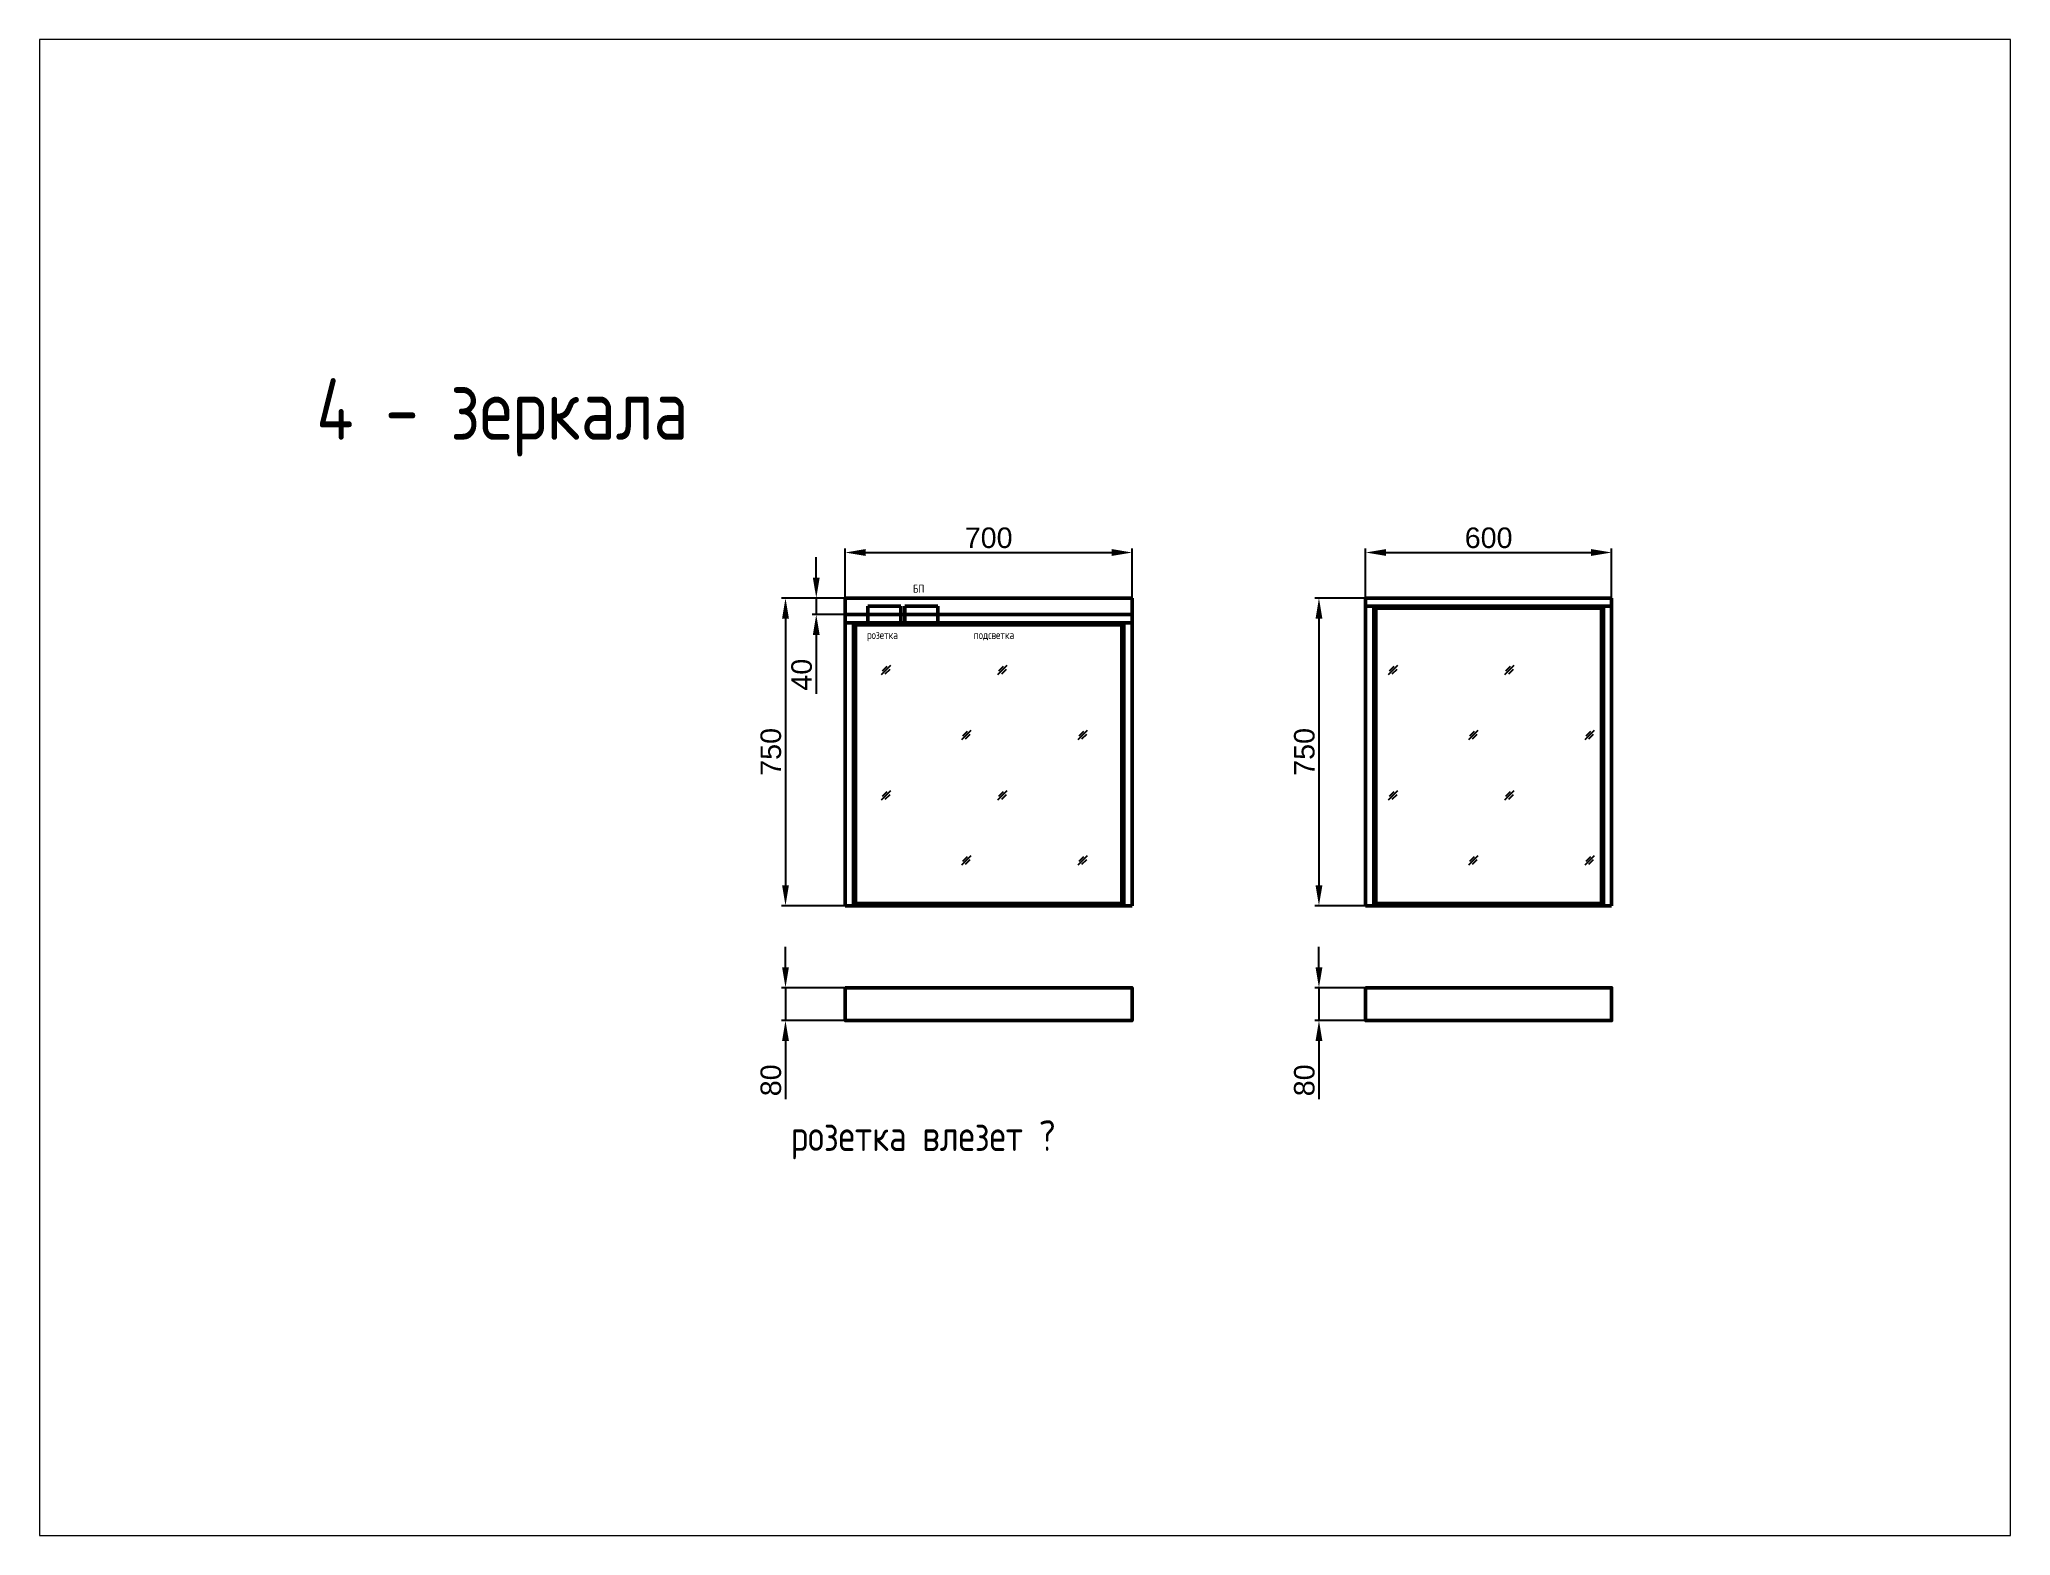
# Paper-space layout 'Layout1 (4)' of a CAD drawing. Header units: millimetres. Extents: x 26 to 231, y 20 to 176.
# The model-space entities are those that its viewports show. They can reach past a viewport. Long polylines and large blocks are cut down to what shows.
import ezdxf

# ---------------------------------------------------------------- set-up
doc = ezdxf.new("R2010")
doc.units = ezdxf.units.MM
doc.linetypes.add('ACAD_ISO02W100', pattern=[15, 12, -3])
doc.styles.add('awcad.labels', font='eskd.shx')
doc.styles.get("Standard").update_dxf_attribs({"font": 'arial.ttf'})
doc.dimstyles.new('ISO-25', dxfattribs={"dimtxt": 2.5, "dimasz": 2.5, "dimexe": 1.25, "dimexo": 0.625, "dimtad": 1, "dimtxsty": 'Standard', "dimcen": 2.5, "dimadec": 0, "dimazin": 0, "dimtfac": 1, "dimtmove": 0, "dimatfit": 3, "dimfxl": 1, "dimarcsym": 0})

# ---------------------------------------------------------------- blocks, each defined once
blk = doc.blocks.new('*D211')
at = {"color": 0, "lineweight": -2, "transparency": 16777216}
for p, q in [((2941.7, -7867.4), (2786.1, -7867.4)), ((2796.1, -7917.4), (2796.1, -8567.4)), ((2941.7, -8617.4), (2786.1, -8617.4))]:
    blk.add_line(p, q, dxfattribs=at)
at = {"color": 0, "transparency": 16777216}
for points in [[(2787.8, -7917.4), (2804.5, -7917.4), (2796.1, -7867.4)], [(2787.8, -8567.4), (2804.5, -8567.4), (2796.1, -8617.4)]]:
    blk.add_solid(points, dxfattribs=at)
at = {"layer": 'Defpoints', "color": 0, "transparency": 16777216}
for p in [(2941.7, -7867.4), (2796.1, -8617.4), (2941.7, -8617.4)]:
    blk.add_point(p, dxfattribs=at)
at = {"color": 0, "transparency": 16777216, "insert": (2760.6, -8242.4), "char_height": 50, "attachment_point": 5, "rotation": 90}
blk.add_mtext('750', dxfattribs=at)
blk = doc.blocks.new('*D212')
at = {"color": 0, "lineweight": -2, "transparency": 16777216}
for p, q in [((2871.2, -7817.4), (2871.2, -7767.4)), ((2941.7, -7867.4), (2861.2, -7867.4)), ((2871.2, -7867.4), (2871.2, -7907.4)), ((2941.7, -7907.4), (2861.2, -7907.4)), ((2871.2, -7957.4), (2871.2, -8100.9))]:
    blk.add_line(p, q, dxfattribs=at)
at = {"color": 0, "transparency": 16777216}
for points in [[(2862.8, -7817.4), (2879.5, -7817.4), (2871.2, -7867.4)], [(2862.8, -7957.4), (2879.5, -7957.4), (2871.2, -7907.4)]]:
    blk.add_solid(points, dxfattribs=at)
at = {"layer": 'Defpoints', "color": 0, "transparency": 16777216}
for p in [(2941.7, -7867.4), (2871.2, -7907.4), (2941.7, -7907.4)]:
    blk.add_point(p, dxfattribs=at)
at = {"color": 0, "transparency": 16777216, "insert": (2835.7, -8054.2), "char_height": 50, "attachment_point": 5, "rotation": 90}
blk.add_mtext('40', dxfattribs=at)
blk = doc.blocks.new('*D213')
at = {"color": 0, "lineweight": -2, "transparency": 16777216}
for p, q in [((2941.7, -7867.4), (2941.7, -7746.3)), ((2991.7, -7756.3), (3591.7, -7756.3)), ((3641.7, -7867.4), (3641.7, -7746.3))]:
    blk.add_line(p, q, dxfattribs=at)
at = {"color": 0, "transparency": 16777216}
for points in [[(2991.7, -7747.9), (2991.7, -7764.6), (2941.7, -7756.3)], [(3591.7, -7747.9), (3591.7, -7764.6), (3641.7, -7756.3)]]:
    blk.add_solid(points, dxfattribs=at)
at = {"layer": 'Defpoints', "color": 0, "transparency": 16777216}
for p in [(3641.7, -7756.3), (2941.7, -7867.4), (3641.7, -7867.4)]:
    blk.add_point(p, dxfattribs=at)
at = {"color": 0, "transparency": 16777216, "insert": (3291.7, -7720.7), "char_height": 50, "attachment_point": 5}
blk.add_mtext('700', dxfattribs=at)
blk = doc.blocks.new('*D214')
at = {"color": 0, "lineweight": -2, "transparency": 16777216}
for p, q in [((2796.1, -8767.4), (2796.1, -8717.4)), ((2941.7, -8817.4), (2786.1, -8817.4)), ((2796.1, -8817.4), (2796.1, -8897.4)), ((2941.7, -8897.4), (2786.1, -8897.4)), ((2796.1, -8947.4), (2796.1, -9089))]:
    blk.add_line(p, q, dxfattribs=at)
at = {"color": 0, "transparency": 16777216}
for points in [[(2787.8, -8767.4), (2804.5, -8767.4), (2796.1, -8817.4)], [(2787.8, -8947.4), (2804.5, -8947.4), (2796.1, -8897.4)]]:
    blk.add_solid(points, dxfattribs=at)
at = {"layer": 'Defpoints', "color": 0, "transparency": 16777216}
for p in [(2941.7, -8817.4), (2796.1, -8897.4), (2941.7, -8897.4)]:
    blk.add_point(p, dxfattribs=at)
at = {"color": 0, "transparency": 16777216, "insert": (2760.6, -9043.2), "char_height": 50, "attachment_point": 5, "rotation": 90}
blk.add_mtext('80', dxfattribs=at)
blk = doc.blocks.new('*D215')
at = {"color": 0, "lineweight": -2, "transparency": 16777216}
for p, q in [((4211.2, -7867.4), (4211.2, -7746.3)), ((4261.2, -7756.3), (4761.2, -7756.3)), ((4811.2, -7867.4), (4811.2, -7746.3))]:
    blk.add_line(p, q, dxfattribs=at)
at = {"color": 0, "transparency": 16777216}
for points in [[(4261.2, -7747.9), (4261.2, -7764.6), (4211.2, -7756.3)], [(4761.2, -7747.9), (4761.2, -7764.6), (4811.2, -7756.3)]]:
    blk.add_solid(points, dxfattribs=at)
at = {"layer": 'Defpoints', "color": 0, "transparency": 16777216}
for p in [(4811.2, -7756.3), (4211.2, -7867.4), (4811.2, -7867.4)]:
    blk.add_point(p, dxfattribs=at)
at = {"color": 0, "transparency": 16777216, "insert": (4511.2, -7720.7), "char_height": 50, "attachment_point": 5}
blk.add_mtext('600', dxfattribs=at)
blk = doc.blocks.new('*D216')
at = {"color": 0, "lineweight": -2, "transparency": 16777216}
for p, q in [((4211.2, -7867.4), (4087.3, -7867.4)), ((4097.3, -7917.4), (4097.3, -8567.4)), ((4211.2, -8617.4), (4087.3, -8617.4))]:
    blk.add_line(p, q, dxfattribs=at)
at = {"color": 0, "transparency": 16777216}
for points in [[(4089, -7917.4), (4105.7, -7917.4), (4097.3, -7867.4)], [(4089, -8567.4), (4105.7, -8567.4), (4097.3, -8617.4)]]:
    blk.add_solid(points, dxfattribs=at)
at = {"layer": 'Defpoints', "color": 0, "transparency": 16777216}
for p in [(4211.2, -7867.4), (4097.3, -8617.4), (4211.2, -8617.4)]:
    blk.add_point(p, dxfattribs=at)
at = {"color": 0, "transparency": 16777216, "insert": (4061.8, -8242.4), "char_height": 50, "attachment_point": 5, "rotation": 90}
blk.add_mtext('750', dxfattribs=at)
blk = doc.blocks.new('*D217')
at = {"color": 0, "lineweight": -2, "transparency": 16777216}
for p, q in [((4097.3, -8767.4), (4097.3, -8717.4)), ((4211.2, -8817.4), (4087.3, -8817.4)), ((4097.3, -8817.4), (4097.3, -8897.4)), ((4211.2, -8897.4), (4087.3, -8897.4)), ((4097.3, -8947.4), (4097.3, -9089))]:
    blk.add_line(p, q, dxfattribs=at)
at = {"color": 0, "transparency": 16777216}
for points in [[(4089, -8767.4), (4105.7, -8767.4), (4097.3, -8817.4)], [(4089, -8947.4), (4105.7, -8947.4), (4097.3, -8897.4)]]:
    blk.add_solid(points, dxfattribs=at)
at = {"layer": 'Defpoints', "color": 0, "transparency": 16777216}
for p in [(4211.2, -8817.4), (4097.3, -8897.4), (4211.2, -8897.4)]:
    blk.add_point(p, dxfattribs=at)
at = {"color": 0, "transparency": 16777216, "insert": (4061.8, -9043.2), "char_height": 50, "attachment_point": 5, "rotation": 90}
blk.add_mtext('80', dxfattribs=at)

msp = doc.modelspace()

# ---------------------------------------------------------------- linework, layer by layer
at = {"lineweight": 50}
for p, q in [((2941.7, -8617.4), (2941.7, -7867.4)), ((2941.7, -7867.4), (3641.7, -7867.4)), ((3641.7, -7867.4), (3641.7, -8617.4)), ((4211.2, -7867.4), (4811.2, -7867.4)), ((4211.2, -8617.4), (4211.2, -7867.4)), ((4811.2, -7867.4), (4811.2, -8617.4)), ((2941.7, -7907.4), (3641.7, -7907.4)), ((2941.7, -7927.4), (3641.7, -7927.4)), ((2961.7, -8617.4), (2961.7, -7927.4)), ((3621.7, -7927.4), (3621.7, -8617.4)), ((4211.2, -7887.4), (4811.2, -7887.4)), ((4231.2, -8617.4), (4231.2, -7887.4)), ((4791.2, -7887.4), (4791.2, -8617.4)), ((3641.7, -8617.4), (2941.7, -8617.4)), ((4811.2, -8617.4), (4211.2, -8617.4))]:
    msp.add_line(p, q, dxfattribs=at)
for p, q in [((3030.4, -8054), (3053.3, -8031.1)), ((3032.6, -8044.7), (3044, -8033.3)), ((3039.6, -8051.8), (3051.1, -8040.4)), ((3314.4, -8054), (3337.2, -8031.1)), ((3316.6, -8044.7), (3328, -8033.3)), ((3323.6, -8051.8), (3335.1, -8040.4)), ((4267, -8054), (4289.8, -8031.1)), ((4269.1, -8044.7), (4280.6, -8033.3)), ((4276.2, -8051.8), (4287.7, -8040.4)), ((4550.9, -8054), (4573.8, -8031.1)), ((4553.1, -8044.7), (4564.6, -8033.3)), ((4560.2, -8051.8), (4571.6, -8040.4)), ((3226.1, -8212.5), (3249, -8189.7)), ((3228.3, -8203.3), (3239.7, -8191.8)), ((3235.4, -8210.4), (3246.8, -8198.9)), ((3510.1, -8212.5), (3533, -8189.7)), ((3512.3, -8203.3), (3523.7, -8191.8)), ((3519.3, -8210.4), (3530.8, -8198.9)), ((4462.7, -8212.5), (4485.6, -8189.7)), ((4464.9, -8203.3), (4476.3, -8191.8)), ((4471.9, -8210.4), (4483.4, -8198.9)), ((4746.7, -8212.5), (4769.5, -8189.7)), ((4748.8, -8203.3), (4760.3, -8191.8)), ((4755.9, -8210.4), (4767.3, -8198.9)), ((3030.4, -8359.6), (3053.3, -8336.7)), ((3032.6, -8350.3), (3044, -8338.9)), ((3039.6, -8357.4), (3051.1, -8346)), ((3314.4, -8359.6), (3337.2, -8336.7)), ((3316.6, -8350.3), (3328, -8338.9)), ((3323.6, -8357.4), (3335.1, -8346)), ((4267, -8359.6), (4289.8, -8336.7)), ((4269.1, -8350.3), (4280.6, -8338.9)), ((4276.2, -8357.4), (4287.7, -8346)), ((4550.9, -8359.6), (4573.8, -8336.7)), ((4553.1, -8350.3), (4564.6, -8338.9)), ((4560.2, -8357.4), (4571.6, -8346)), ((3226.1, -8518.1), (3249, -8495.3)), ((3228.3, -8508.9), (3239.7, -8497.4)), ((3235.4, -8516), (3246.8, -8504.5)), ((3510.1, -8518.1), (3533, -8495.3)), ((3512.3, -8508.9), (3523.7, -8497.4)), ((3519.3, -8516), (3530.8, -8504.5)), ((4462.7, -8518.1), (4485.6, -8495.3)), ((4464.9, -8508.9), (4476.3, -8497.4)), ((4471.9, -8516), (4483.4, -8504.5)), ((4746.7, -8518.1), (4769.5, -8495.3)), ((4748.8, -8508.9), (4760.3, -8497.4)), ((4755.9, -8516), (4767.3, -8504.5))]:
    msp.add_line(p, q)
for points in [[(2966.7, -7932.4), (3616.7, -7932.4), (3616.7, -8612.4), (2966.7, -8612.4)], [(4236.2, -7892.4), (4786.2, -7892.4), (4786.2, -8612.4), (4236.2, -8612.4)], [(2941.7, -8817.4), (3641.7, -8817.4), (3641.7, -8897.4), (2941.7, -8897.4)], [(4211.2, -8817.4), (4811.2, -8817.4), (4811.2, -8897.4), (4211.2, -8897.4)]]:
    msp.add_lwpolyline(points, close=True, dxfattribs=at)
at = {"linetype": 'ACAD_ISO02W100', "lineweight": 50, "ltscale": 0.2, "flags": 128}
for points in [[(2997.1, -7927.4), (3077.1, -7927.4), (3077.1, -7887.4), (2997.1, -7887.4)], [(3087.6, -7927.4), (3167.6, -7927.4), (3167.6, -7887.4), (3087.6, -7887.4)]]:
    msp.add_lwpolyline(points, close=True, dxfattribs=at)

# ---------------------------------------------------------------- texts
at = {"style": 'awcad.labels'}
for s, height, p in [('4 - зеркала', 150, (1651.7, -7481.5)), ('БП', 20, (3107.2, -7854.6)), ('розетка', 20, (2995, -7967.2)), ('подсветка', 20, (3254.9, -7967.2))]:
    msp.add_text(s, height=height, dxfattribs=at).set_placement(p)
at = {"color": 1, "style": 'awcad.labels'}
msp.add_text('розетка влезет ?', height=75, dxfattribs=at).set_placement((2809, -9215.5))

# ---------------------------------------------------------------- dimensions: what is measured, and where the dimension line sits
at = {"color": 253}
for base, p1, p2, picture, middle in [((3641.7, -7756.3), (2941.7, -7867.4), (3641.7, -7867.4), '*D213', (3291.7, -7720.7)), ((4811.2, -7756.3), (4211.2, -7867.4), (4811.2, -7867.4), '*D215', (4511.2, -7720.7))]:
    dim = msp.add_linear_dim(base=base, p1=p1, p2=p2, dimstyle='ISO-25', override={"dimtxt": 50, "dimasz": 50, "dimexe": 10, "dimexo": 0, "dimgap": 10, "dimdec": 0}, dxfattribs=at)
    dim.commit()
    dim.dimension.update_dxf_attribs({"geometry": picture, "text_midpoint": middle})
for base, p1, p2, picture, middle in [((2871.2, -7907.4), (2941.7, -7867.4), (2941.7, -7907.4), '*D212', (2835.7, -8054.2)), ((2796.1, -8617.4), (2941.7, -7867.4), (2941.7, -8617.4), '*D211', (2760.6, -8242.4)), ((4097.3, -8617.4), (4211.2, -7867.4), (4211.2, -8617.4), '*D216', (4061.8, -8242.4)), ((2796.1, -8897.4), (2941.7, -8817.4), (2941.7, -8897.4), '*D214', (2760.6, -9043.2)), ((4097.3, -8897.4), (4211.2, -8817.4), (4211.2, -8897.4), '*D217', (4061.8, -9043.2))]:
    dim = msp.add_linear_dim(base=base, p1=p1, p2=p2, angle=90, dimstyle='ISO-25', override={"dimtxt": 50, "dimasz": 50, "dimexe": 10, "dimexo": 0, "dimgap": 10, "dimdec": 0}, dxfattribs=at)
    dim.commit()
    dim.dimension.update_dxf_attribs({"geometry": picture, "text_midpoint": middle})

psp = doc.layouts.new('Layout1 (4)')

# ---------------------------------------------------------------- viewports
at = {"layer": 'Defpoints', "color": 1}
psp.add_viewport(center=(128.5, 97.5), size=(205.6, 156), view_center_point=(3380.31, -8329.26), view_height=3647.9814, dxfattribs=at)

doc.saveas('drawing.dxf')
